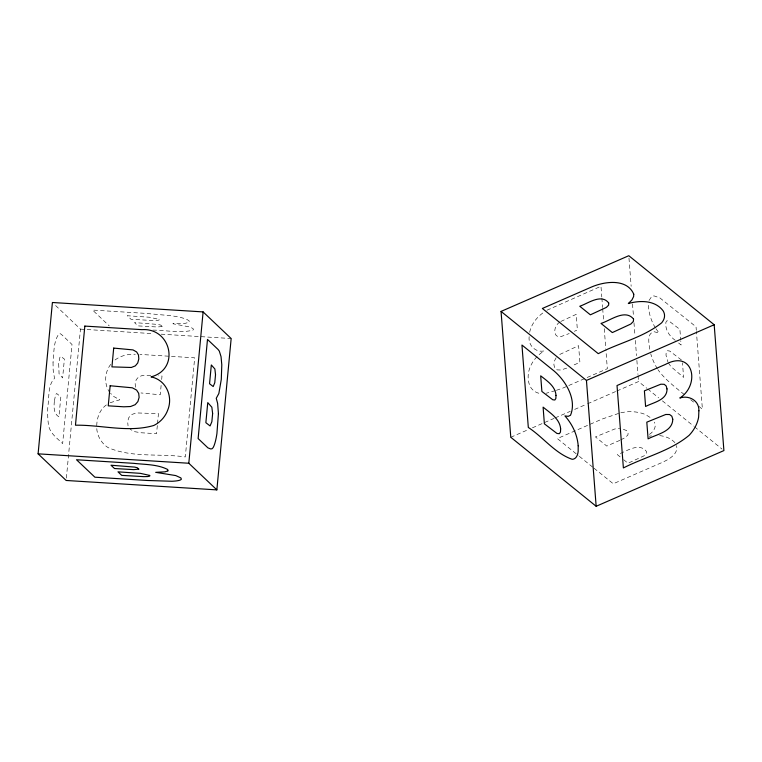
<?xml version="1.0" encoding="UTF-8"?>
<svg xmlns="http://www.w3.org/2000/svg" width="762" height="762" viewBox="0 0 762 762"><rect width="100%" height="100%" fill="white"/><g stroke="black" fill="none" stroke-linecap="round" stroke-linejoin="round"><path stroke-width="0.57" stroke-dasharray="3.81 2.86" d="M529.152 336.652C528.018 345.234 535.486 352.787 544.144 350.93C532.914 357.816 524.885 371.494 529.428 384.734A26.86 18.831 -51.1 0 0 541.01 393.668M66.37 478.107L80.458 329.127L54.102 304.114M157.324 425.548L156.553 433.721L140.999 432.749L134.35 431.635L130.159 429.254M157.505 423.682L158.448 413.642L136.093 412.918L131.502 414.642L128.816 417.595L127.645 421.51L128.045 425.815M161.125 385.382L160.239 394.783L140.98 392.954M161.677 379.505L162.011 375.98L158.648 375.771M529.647 332.289C531.39 324.031 537.01 316.84 543.963 312.21M648.995 300.485L651.729 296.504L653.929 295.866L659.911 297.932L696.039 326.784L696.306 330.317M556.146 357.749L554.307 361.217L553.888 364.808L554.841 368.046L557.108 369.884L560.965 370.008L566.709 368.113M110.747 364.35C104.499 372.18 103.87 384.296 109.728 392.506M559.803 322.012C555.698 324.736 553.479 330.117 555.603 334.766L557.565 336.499L560.975 336.604L569.214 333.546M106.385 404.927C98.355 410.566 95.945 421.148 96.945 430.425A26.86 25.994 -46.5 0 0 107.852 447.485C131.978 458.105 159.83 453.238 185.309 456.943L194.681 357.826L139.913 354.406M649.414 434.397C653.377 431.892 656.892 426.815 654.406 422.119M115.005 359.988C120.787 355.606 128.168 353.949 135.331 354.263M560.794 321.478L576.177 314.354L577.386 329.984L574.319 331.318M559.746 354.463L578.596 345.662L579.892 362.36L571.776 365.903M620.792 439.874L625.288 437.521L627.888 434.978L628.174 432.683L626.612 430.578L621.573 428.635M546.906 310.239L600.97 286.283L601.789 296.875M510.778 437.264L528.095 429.711M532.428 427.825L554.079 418.386M555.155 417.909L570.309 411.309M574.643 409.413L586.549 404.222M587.635 403.755L615.782 391.478M616.868 391.001L638.518 381.562L646.776 388.239M619.897 440.341L606.771 446.065L595.446 436.912L614.715 428.996L619.62 428.339M555.279 390.658L546.183 393.259M556.346 390.306L562.708 388.163L607.333 368.703L605.876 349.863M110.176 402.717L119.739 399.802L113.852 396.545L110.547 393.316M618.639 413.414L601.97 419.11L557.346 438.569L578.434 455.609M620.801 412.775L625.964 411.871A26.86 15.383 -4.4 0 1 645.69 414.699L650.577 417.709M649.186 436.216L651.462 435.893M152.876 330.127C166.087 330.117 179.88 333.508 192.881 330.146L193.462 329.432L193.005 328.574L190.129 327.05L172.898 323.745L184.595 323.507L189.367 322.164L189.014 320.726L186.766 319.383A26.86 4.248 5.4 0 0 171.317 315.735L145.218 313.353L92.564 310.067L109.261 325.917M80.458 329.127L152.838 333.642M161.144 334.166L231.162 338.538M150.79 375.285L142.589 375.38L138.589 376.971L136.217 379.743L135.16 383.553L135.465 387.715M659.663 435.626C665.464 436.197 671.332 438.502 675.218 442.96M675.256 340.3C669.484 336.252 664.874 329.584 665.912 322.25L666.912 320.792L668.96 321.031L679.894 329.394L680.714 340.033M678.599 342.995L681.104 345.024L680.79 340.976M681.438 359.997L669.722 351.053L667.36 350.701L666.198 352.177L665.998 355.111L667.922 361.902M684.324 394.592C674.961 387.001 665.064 379.59 657.977 369.703M690.648 399.707L695.173 403.355M698.783 406.279L702.402 409.204L696.401 331.489M647.7 388.982L658.711 397.888M662.388 400.86L693.601 426.091M694.525 426.834L722.062 449.094M620.154 456.886L617.411 454.666C625.783 451.818 638.927 441.789 646.443 451.456L646.3 453.561L644.09 455.809L628.021 463.239L623.602 459.667M579.349 456.352L593.103 467.468M594.017 468.211L613.267 483.765L661.664 462.667C668.379 459.581 678.447 454.552 676.608 445.589M655.977 328.698L659.044 333.042L654.034 331.718C646.09 333.508 649.329 344.776 649.881 350.472M668.322 362.864L670.941 366.617L683.6 377.4L682.476 362.788M655.368 327.831C650.967 320.583 648.31 312.172 648.481 303.657M628.974 258.07L631.155 286.302M632.517 303.943L633.432 315.697M633.974 322.755L634.975 335.699M635.337 340.395L636.518 355.692M636.88 360.397L637.965 374.504M638.061 375.685L638.518 381.562M601.875 298.056L602.609 307.477M602.694 308.658L603.609 320.431M604.247 328.67L605.79 348.682M657.377 368.76A26.86 11.411 66.4 0 1 650.729 353.787M53.035 362.255L53.149 369.884L54.502 378.39C47.415 385.591 49.425 397.545 47.806 406.756A26.86 5.239 -86.4 0 0 48.587 425.234C49.892 433.349 57.207 438.236 62.646 443.598L72.019 344.481L61.389 334.394L60.093 333.642L58.874 333.937C53.254 342.005 54.083 352.873 53.035 362.255M54.35 401.241C53.816 406.765 53.435 413.575 58.931 416.862L60.836 396.783L56.617 393.506L55.607 394.735L54.35 401.241M58.684 363.722L59.074 373.885L62.617 377.914L64.389 359.121L60.731 356.311L59.846 357.454L58.684 363.722M159.087 319.421L159.029 320.069L157.201 320.459L153.172 320.545L130.997 319.268L127.283 315.735L149.676 317.249L159.087 319.421M162.277 326.527L157.229 326.993L137.979 325.888L134.503 322.583L158.153 324.469L160.801 325.126L162.277 326.527"/><path stroke-width="1.14" d="M38.1 453.838L52.407 302.495L203.111 311.906L231.162 338.538L216.856 489.88L66.151 480.47L38.1 453.838L188.805 463.248L216.856 489.88M188.805 463.248L203.111 311.906M501.053 311.42L628.793 255.718L714.184 324.736L723.9 450.58L596.16 506.282L510.778 437.264L501.053 311.42L586.445 380.438L596.16 506.282M586.445 380.438L714.184 324.736M578.196 445.78L578.158 451.456A26.86 11.411 66.4 0 1 572.157 459.296C554.974 453.342 543.239 437.217 528.314 427.444L521.951 345.034L554.298 371.17C566.137 381.429 576.939 399.679 570.509 415.271L568.214 416.338L564.909 415.909C572.31 424.196 577.329 434.626 578.196 445.78M218.418 413.585L216.913 433.645A26.86 5.239 -86.4 0 1 213.055 447.723L211.979 448.799L210.598 448.923L207.921 447.856L198.13 438.56L207.493 339.433L218.123 349.52L219.332 351.158L221.037 356.645L221.799 364.846L221.285 379.428L218.846 393.535L216.246 398.288L217.627 403.403L218.418 413.585M149.695 475.421L149.676 476.126L147.857 476.545L143.856 476.65L121.72 475.374L117.996 471.849L140.418 473.354L149.695 475.421M608.714 302.971L608.638 305.124L606.39 307.4L590.369 314.82L579.768 306.248C588.093 303.476 601.228 293.322 608.714 302.971M555.993 395.364L555.86 398.469L554.86 400.012L552.783 399.774L541.887 391.449L540.677 375.818C547.068 380.952 555.469 386.248 555.993 395.364M698.897 410.785L698.611 417.205A26.86 18.831 -51.1 0 1 689.115 435.331C670.131 451.123 645.043 456.905 623.383 467.944L617.02 385.534L665.417 364.427C693.42 349.282 700.573 384.772 679.809 398.021C688.867 394.926 699.297 400.517 698.897 410.785M212.636 413.528L211.855 421.738L210.074 425.929L205.864 422.691L207.759 402.612L211.846 407.222L212.636 413.528M215.522 374.761L214.77 382.734L213.198 386.544L209.55 383.753L211.322 364.95L214.874 368.979L215.522 374.761M560.651 428.911L560.47 432.083L559.308 433.702L556.955 433.445L544.382 423.824L543.096 407.127C550.174 413.004 559.822 418.719 560.651 428.911M633.765 294.199L633.613 296.58L631.927 299.952L628.326 303.533C639.994 300.218 655.006 300.114 663.073 310.753A26.86 15.383 -4.4 0 1 661.711 322.774C643.252 337.576 619.001 342.862 598.275 353.663L542.353 308.467L590.75 287.36C603.933 281.426 626.812 278.025 633.765 294.199M633.555 319.049L633.355 321.44L630.822 324.031L612.343 332.575L601.008 323.421C610.343 320.659 625.04 308.591 633.555 319.049M667.007 388.896C667.35 400.193 653.272 402.393 645.595 406.479L644.395 390.858L660.844 384.2L664.207 384.305L666.169 385.953L667.007 388.896M84.83 326.088L75.467 425.206C101.317 424.758 128.407 432.93 153.791 425.472A26.86 25.994 -46.5 0 0 167.773 409.975C173.298 396.335 165.983 379.819 151.009 376.876C180.375 369.38 171.317 327.612 141.923 329.651L84.83 326.088M110.147 385.753L108.242 405.832L123.796 406.803L130.578 406.517L135.169 404.689L137.903 401.555L139.113 397.354L138.694 393.344L136.589 390.087L132.369 387.81L110.147 385.753M113.7 348.091L111.928 366.884L131.302 367.475L135.35 365.865L137.731 362.979L138.817 358.912L138.484 355.016L136.665 351.977L133.007 349.91L113.7 348.091M672.77 419.214C672.617 431.854 656.758 434.149 648.1 438.864L646.805 422.167L665.75 414.48L669.607 414.518L671.836 416.214L672.77 419.214M167.897 470.868L165.087 471.83L155.677 472.335L175.784 475.583L180.899 477.936L181.366 479.174A26.86 4.248 5.4 0 1 171.945 481.26L147.542 480.489L94.898 477.202L76.524 459.762L133.617 463.334C144.99 464.62 157.343 464.229 167.745 469.516L167.897 470.868M138.77 469.144L133.702 469.621L114.5 468.525L111.014 465.22L134.664 467.096L137.293 467.735L138.77 469.144"/></g></svg>
